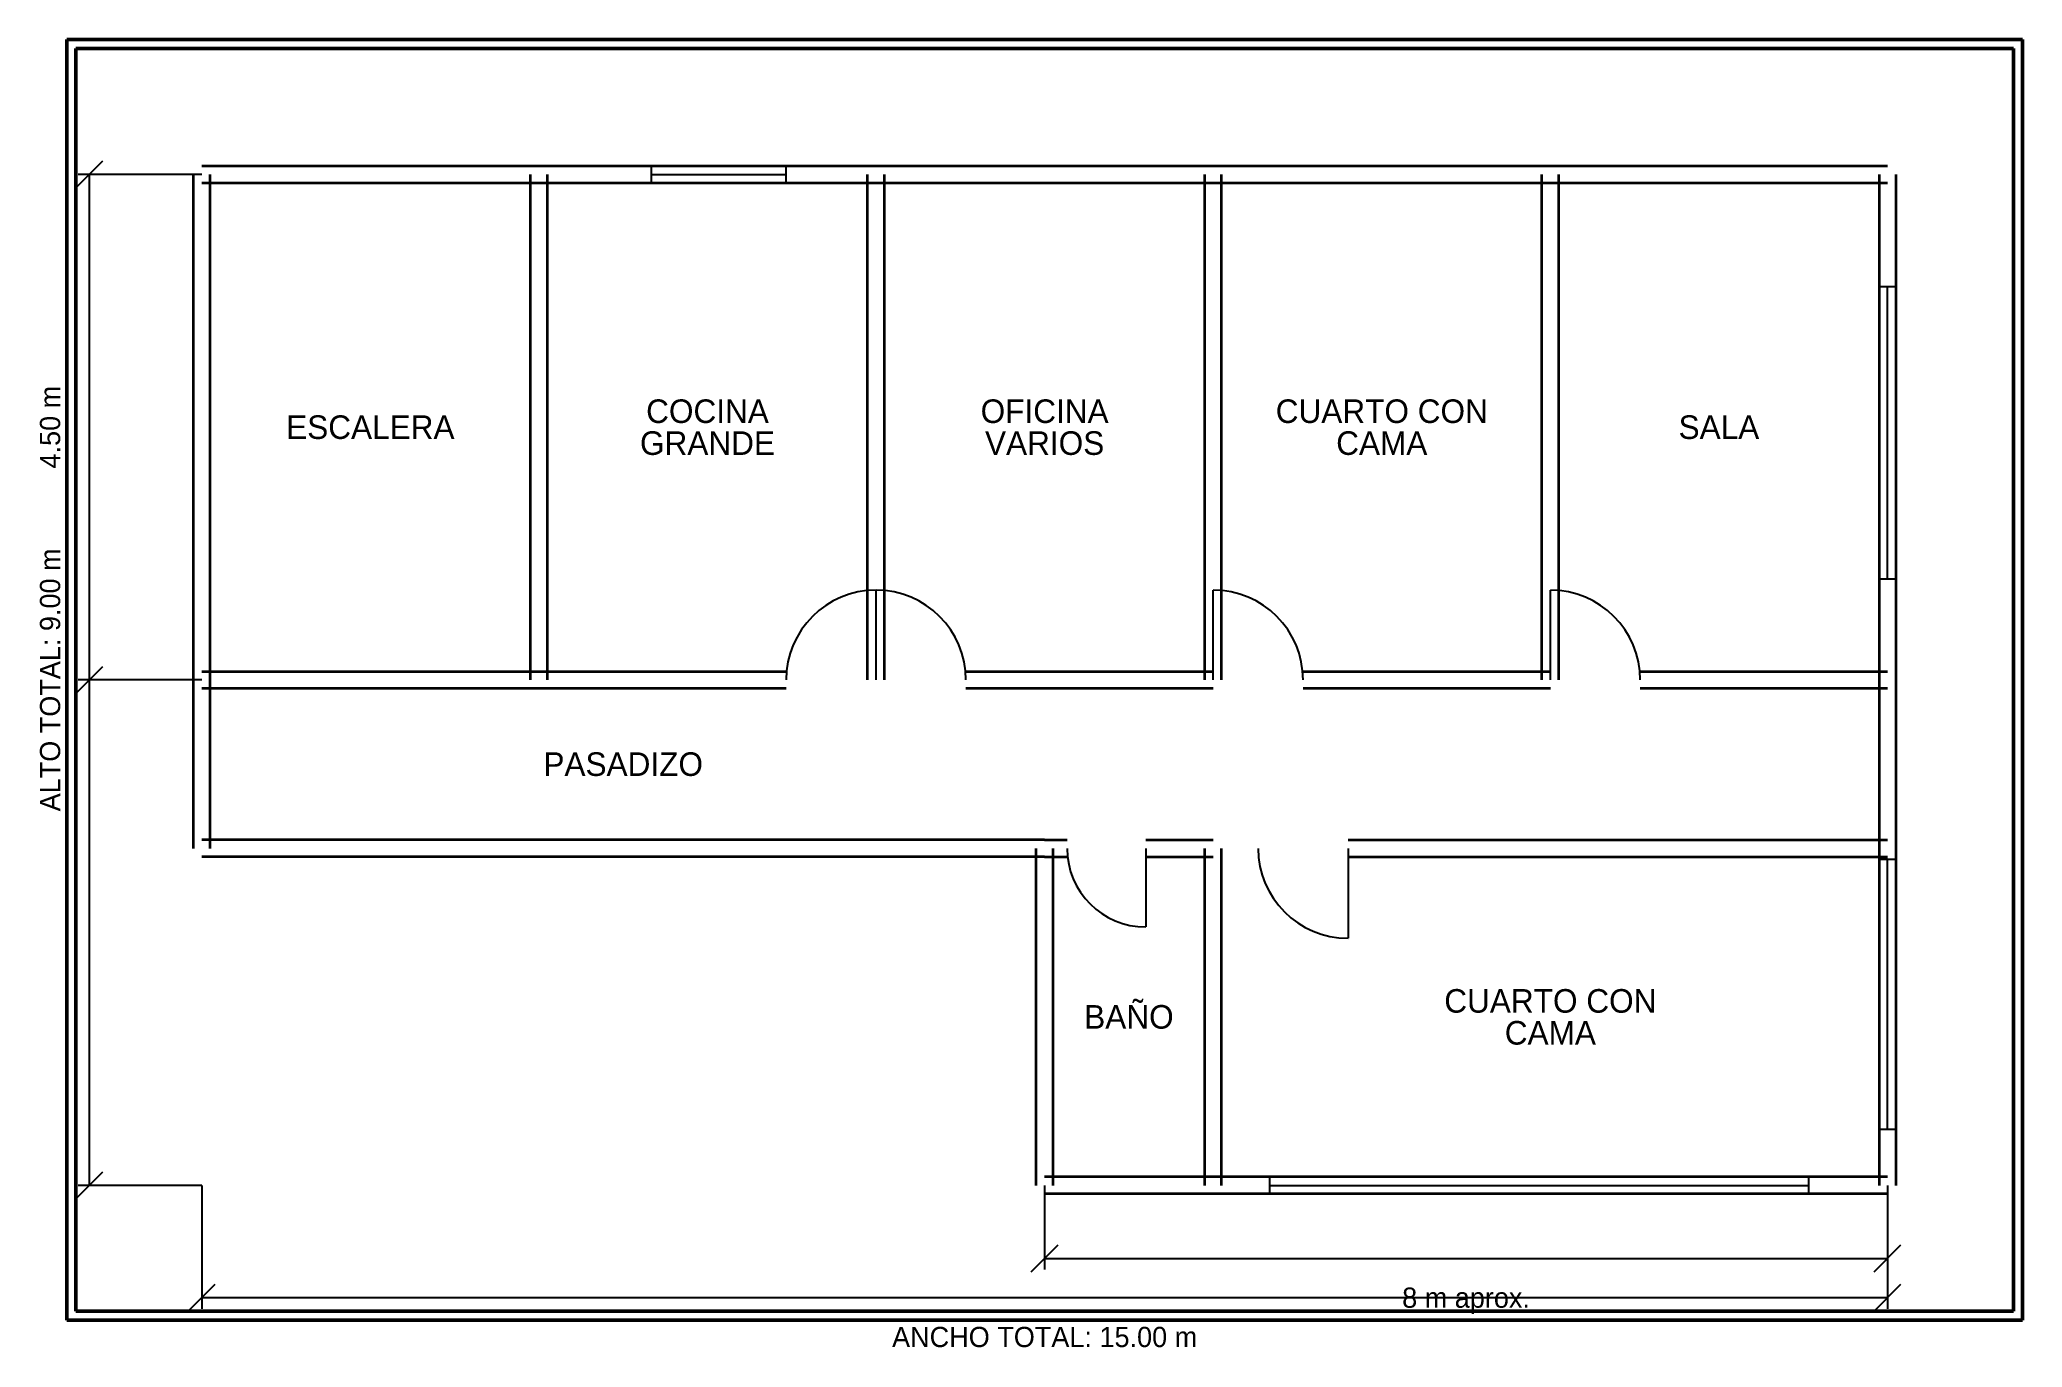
# Model space of a CAD drawing. Header units: metres. Extents: x -1.4 to 16.2, y -1.4 to 10.2.
import ezdxf
from ezdxf.enums import TextEntityAlignment as Align

# ---------------------------------------------------------------- set-up
doc = ezdxf.new("R2010")
doc.units = ezdxf.units.M
for name, color, linetype, true_color in [('COTAS', 8, 'Continuous', 0x666666), ('PUERTAS', 7, 'Continuous', 0x000000), ('TEXTOS', 7, 'Continuous', 0x000000), ('VENTANAS', 7, 'Continuous', 0x000000)]:
    doc.layers.add(name, color=color, linetype=linetype, true_color=true_color)
doc.layers.add('MARCO', color=7, linetype='Continuous', lineweight=50, true_color=0x000000)
doc.layers.add('MUROS', color=7, linetype='Continuous', lineweight=35, true_color=0x000000)

msp = doc.modelspace()

# ---------------------------------------------------------------- linework, layer by layer
at = {"layer": 'COTAS'}
for p, q in [((-1.12, 8.88), (-0.88, 9.12)), ((-1.12, 8.88), (-0.88, 9.12)), ((0, 9), (-1.1, 9)), ((0, 9), (-1.1, 9)), ((-1, 0), (-1, 9)), ((-1, 4.5), (-1, 9)), ((-1.12, 4.38), (-0.88, 4.62)), ((0, 4.5), (-1.1, 4.5)), ((-1.12, -0.12), (-0.88, 0.12)), ((0, 0), (-1.1, 0)), ((0, 0), (0, -1.1)), ((7.5, 0), (7.5, -0.75)), ((15, 0), (15, -1.1)), ((15, 0), (15, -0.75)), ((7.38, -0.77), (7.62, -0.53)), ((7.5, -0.65), (15, -0.65)), ((14.88, -0.77), (15.12, -0.53)), ((-0.12, -1.12), (0.12, -0.88)), ((14.88, -1.12), (15.12, -0.88)), ((0, -1), (15, -1))]:
    msp.add_line(p, q, dxfattribs=at)
at = {"layer": 'MARCO'}
for p, q in [((16.2, 10.2), (-1.2, 10.2)), ((-1.2, 10.2), (-1.2, -1.2)), ((16.12, 10.12), (-1.12, 10.12)), ((-1.12, 10.12), (-1.12, -1.12)), ((16.12, -1.12), (16.12, 10.12)), ((16.2, -1.2), (16.2, 10.2)), ((-1.2, -1.2), (16.2, -1.2)), ((-1.12, -1.12), (16.12, -1.12))]:
    msp.add_line(p, q, dxfattribs=at)
at = {"layer": 'MUROS'}
for p, q in [((-0.075, 3), (-0.075, 9)), ((0, 9.075), (15, 9.075)), ((0.075, 3), (0.075, 9)), ((2.925, 4.5), (2.925, 9)), ((3.075, 4.5), (3.075, 9)), ((5.925, 4.5), (5.925, 9)), ((6.075, 4.5), (6.075, 9)), ((8.925, 4.5), (8.925, 9)), ((9.075, 4.5), (9.075, 9)), ((11.925, 4.5), (11.925, 9)), ((12.075, 4.5), (12.075, 9)), ((14.925, 9), (14.925, 0)), ((15.075, 9), (15.075, 0)), ((0, 8.925), (15, 8.925)), ((0, 4.575), (5.2, 4.575)), ((0, 4.425), (5.2, 4.425)), ((6.8, 4.575), (9, 4.575)), ((6.8, 4.425), (9, 4.425)), ((9.8, 4.575), (12, 4.575)), ((9.8, 4.425), (12, 4.425)), ((12.8, 4.575), (15, 4.575)), ((12.8, 4.425), (15, 4.425)), ((7.5, 3.075), (0, 3.075)), ((7.425, 0), (7.425, 3)), ((7.5, 3.075), (7.7, 3.075)), ((7.575, 0), (7.575, 3)), ((8.4, 3.075), (9, 3.075)), ((8.925, 0), (8.925, 3)), ((9.075, 0), (9.075, 3)), ((10.2, 3.075), (15, 3.075)), ((7.5, 2.925), (0, 2.925)), ((7.5, 2.925), (7.7, 2.925)), ((8.4, 2.925), (9, 2.925)), ((10.2, 2.925), (15, 2.925)), ((15, 0.075), (7.5, 0.075)), ((15, -0.075), (7.5, -0.075))]:
    msp.add_line(p, q, dxfattribs=at)
at = {"layer": 'PUERTAS'}
for p, q in [((6, 4.5), (6, 5.3)), ((6, 4.5), (6, 5.3)), ((9, 4.5), (9, 5.3)), ((12, 4.5), (12, 5.3)), ((8.4, 3), (8.4, 2.3)), ((10.2, 3), (10.2, 2.2))]:
    msp.add_line(p, q, dxfattribs=at)
for centre, radius, start, end in [((6, 4.5), 0.8, 90, 180), ((6, 4.5), 0.8, 0, 90), ((9, 4.5), 0.8, 0, 90), ((12, 4.5), 0.8, 0, 90), ((8.4, 3), 0.7, 180, 270), ((10.2, 3), 0.8, 180, 270)]:
    msp.add_arc(centre, radius, start, end, dxfattribs=at)
at = {"layer": 'VENTANAS'}
for p, q in [((5.2, 9.075), (4, 9.075)), ((4, 9.075), (4, 8.925)), ((4, 9), (5.2, 9)), ((5.2, 8.925), (5.2, 9.075)), ((4, 8.925), (5.2, 8.925)), ((15.075, 8), (14.925, 8)), ((14.925, 8), (14.925, 5.4)), ((15, 5.4), (15, 8)), ((15.075, 5.4), (15.075, 8)), ((14.925, 5.4), (15.075, 5.4)), ((15.075, 2.9), (14.925, 2.9)), ((14.925, 2.9), (14.925, 0.5)), ((15, 0.5), (15, 2.9)), ((15.075, 0.5), (15.075, 2.9)), ((14.925, 0.5), (15.075, 0.5)), ((14.3, 0.075), (9.5, 0.075)), ((9.5, 0.075), (9.5, -0.075)), ((9.5, 0), (14.3, 0)), ((14.3, -0.075), (14.3, 0.075)), ((9.5, -0.075), (14.3, -0.075))]:
    msp.add_line(p, q, dxfattribs=at)

# ---------------------------------------------------------------- texts
at = {"layer": 'COTAS'}
for s, p in [('4.50 m', (-1.35, 6.75)), ('ALTO TOTAL: 9.00 m', (-1.35, 4.5))]:
    msp.add_text(s, height=0.18, rotation=90, dxfattribs=at).set_placement(p, align=Align.MIDDLE_CENTER)
for s, p in [('8 m aprox.', (11.25, -1)), ('ANCHO TOTAL: 15.00 m', (7.5, -1.35))]:
    msp.add_text(s, height=0.18, dxfattribs=at).set_placement(p, align=Align.MIDDLE_CENTER)
at = {"layer": 'TEXTOS'}
for s, p in [('COCINA', (4.5, 6.892)), ('OFICINA', (7.5, 6.892)), ('CUARTO CON', (10.5, 6.892)), ('ESCALERA', (1.5, 6.75)), ('GRANDE', (4.5, 6.608)), ('VARIOS', (7.5, 6.608)), ('CAMA', (10.5, 6.608)), ('SALA', (13.5, 6.75)), ('PASADIZO', (3.75, 3.75)), ('BAÑO', (8.25, 1.5)), ('CUARTO CON', (12, 1.642)), ('CAMA', (12, 1.358))]:
    msp.add_text(s, height=0.21, dxfattribs=at).set_placement(p, align=Align.MIDDLE_CENTER)

doc.saveas('drawing.dxf')
